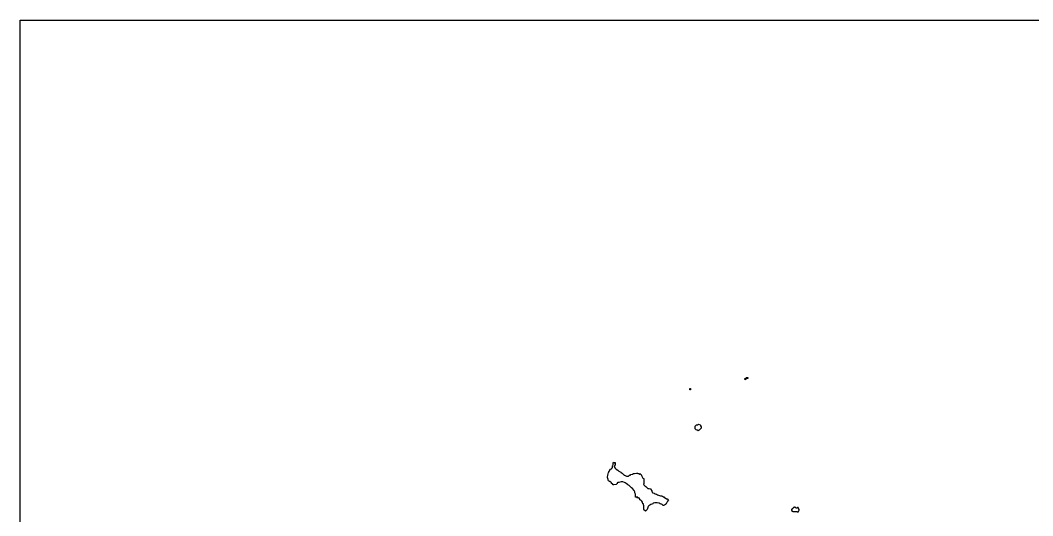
# Model space of a CAD drawing. Extents: x 0.1 to 10.9, y 0.1 to 8.4.
# Drawn here: x 0.09 to 6.94, y 5.02 to 8.37 of the extents above; entities that cross this region are included whole.
import ezdxf

# ---------------------------------------------------------------- set-up
doc = ezdxf.new("R2010")
doc.units = 0
doc.header["$MEASUREMENT"] = 0
doc.layers.add('STATE', color=7, linetype='CONTINUOUS')

# ---------------------------------------------------------------- blocks, each defined once
blk = doc.blocks.new('BLOCK_2')
at = {"layer": 'STATE'}
blk.add_lwpolyline([(0.0933, 0.0987), (0.0933, 8.3733), (10.9199, 8.3733), (10.9199, 0.0987), (0.0933, 0.0987)], dxfattribs=at)
at = {"layer": 'STATE', "color": 2}
for points in [[(5.0133, 5.9563), (5.0166, 5.9563), (5.0166, 5.9496), (5.0133, 5.9496), (5.0066, 5.9496), (5.0033, 5.9429), (5, 5.9396), (5, 5.9429), (4.9966, 5.9429), (4.9966, 5.9463), (4.9966, 5.9496), (5, 5.9496), (5, 5.9529), (5.0033, 5.9529), (5.0066, 5.9563), (5.0133, 5.9563)], [(4.63, 5.8763), (4.63, 5.8729), (4.6266, 5.8729), (4.6233, 5.8729), (4.6233, 5.8763), (4.6233, 5.8796), (4.6233, 5.8829), (4.6266, 5.8829), (4.63, 5.8829), (4.63, 5.8763)], [(4.6633, 5.6296), (4.67, 5.6362), (4.6733, 5.6362), (4.6766, 5.6362), (4.6833, 5.6396), (4.6933, 5.6362), (4.6966, 5.6329), (4.6966, 5.6296), (4.7, 5.6229), (4.7, 5.6162), (4.7, 5.6129), (4.6966, 5.6096), (4.69, 5.6029), (4.6866, 5.5995), (4.68, 5.5962), (4.6733, 5.5995), (4.6666, 5.6029), (4.66, 5.6096), (4.66, 5.6162), (4.66, 5.6196), (4.66, 5.6262), (4.6633, 5.6296)], [(4.1033, 5.3628), (4.1066, 5.3662), (4.1066, 5.3695), (4.1066, 5.3762), (4.11, 5.3829), (4.1133, 5.3795), (4.1166, 5.3795), (4.1166, 5.3829), (4.12, 5.3795), (4.12, 5.3762), (4.12, 5.3729), (4.12, 5.3695), (4.12, 5.3662), (4.1166, 5.3662), (4.1166, 5.3628), (4.1166, 5.3595), (4.1133, 5.3562), (4.1133, 5.3528), (4.1166, 5.3495), (4.1166, 5.3462), (4.1266, 5.3362), (4.1366, 5.3295), (4.1433, 5.3228), (4.1567, 5.3162), (4.16, 5.3128), (4.1666, 5.3095), (4.1766, 5.2995), (4.18, 5.2962), (4.1833, 5.2962), (4.1966, 5.2895), (4.2033, 5.2895), (4.21, 5.2895), (4.2166, 5.2962), (4.2233, 5.2962), (4.2233, 5.2995), (4.2333, 5.3028), (4.2366, 5.3028), (4.2433, 5.3062), (4.2466, 5.3062), (4.25, 5.3062), (4.2633, 5.3095), (4.2666, 5.3095), (4.27, 5.3095), (4.2733, 5.3095), (4.2733, 5.3062), (4.2766, 5.3062), (4.28, 5.3062), (4.2833, 5.3028), (4.2866, 5.3028), (4.2866, 5.3062), (4.29, 5.3028), (4.2933, 5.3028), (4.2933, 5.2995), (4.2966, 5.2962), (4.2966, 5.2928), (4.3033, 5.2795), (4.3066, 5.2762), (4.31, 5.2728), (4.3133, 5.2728), (4.3133, 5.2628), (4.3133, 5.2528), (4.3133, 5.2428), (4.3133, 5.2395), (4.31, 5.2328), (4.3133, 5.2295), (4.3166, 5.2262), (4.32, 5.2228), (4.3266, 5.2195), (4.33, 5.2162), (4.3333, 5.2128), (4.3366, 5.2095), (4.34, 5.2062), (4.3466, 5.2062), (4.35, 5.2062), (4.36, 5.2028), (4.36, 5.1995), (4.3666, 5.1895), (4.3666, 5.1862), (4.37, 5.1828), (4.37, 5.1795), (4.3733, 5.1761), (4.3833, 5.1728), (4.3866, 5.1695), (4.39, 5.1695), (4.3966, 5.1662), (4.4, 5.1662), (4.4033, 5.1628), (4.4066, 5.1628), (4.4266, 5.1561), (4.43, 5.1561), (4.4333, 5.1561), (4.44, 5.1528), (4.4466, 5.1495), (4.45, 5.1495), (4.45, 5.1461), (4.4666, 5.1361), (4.47, 5.1361), (4.4733, 5.1328), (4.4766, 5.1328), (4.48, 5.1295), (4.4733, 5.1195), (4.4666, 5.1061), (4.4633, 5.1028), (4.46, 5.0995), (4.46, 5.0961), (4.4533, 5.0928), (4.4466, 5.0895), (4.4433, 5.0895), (4.4366, 5.0961), (4.4333, 5.0995), (4.43, 5.0995), (4.4233, 5.1028), (4.4166, 5.1061), (4.4033, 5.1095), (4.3933, 5.1095), (4.3866, 5.1095), (4.3766, 5.1061), (4.3733, 5.1028), (4.3666, 5.0995), (4.36, 5.0961), (4.3533, 5.0928), (4.35, 5.0895), (4.3466, 5.0861), (4.3433, 5.0861), (4.3433, 5.0828), (4.34, 5.0795), (4.34, 5.0761), (4.3366, 5.0628), (4.3233, 5.0528), (4.31, 5.0628), (4.3133, 5.0661), (4.3133, 5.0895), (4.31, 5.0928), (4.31, 5.1028), (4.3066, 5.1028), (4.3033, 5.1128), (4.3, 5.1195), (4.2966, 5.1228), (4.2933, 5.1261), (4.29, 5.1261), (4.2866, 5.1295), (4.2866, 5.1361), (4.2833, 5.1361), (4.2833, 5.1395), (4.28, 5.1395), (4.2766, 5.1428), (4.2733, 5.1428), (4.2733, 5.1461), (4.27, 5.1461), (4.2666, 5.1461), (4.27, 5.1428), (4.2666, 5.1428), (4.2633, 5.1461), (4.26, 5.1461), (4.2566, 5.1461), (4.2566, 5.1495), (4.2566, 5.1528), (4.2566, 5.1561), (4.2566, 5.1595), (4.2566, 5.1662), (4.2533, 5.1761), (4.2533, 5.1828), (4.2466, 5.1928), (4.2366, 5.2062), (4.23, 5.2095), (4.2133, 5.2262), (4.21, 5.2262), (4.2066, 5.2295), (4.2033, 5.2328), (4.1933, 5.2395), (4.19, 5.2428), (4.1866, 5.2428), (4.1833, 5.2462), (4.17, 5.2495), (4.1633, 5.2495), (4.16, 5.2495), (4.1433, 5.2462), (4.1366, 5.2462), (4.1366, 5.2428), (4.1333, 5.2428), (4.1333, 5.2395), (4.1333, 5.2362), (4.13, 5.2362), (4.1266, 5.2328), (4.11, 5.2295), (4.1066, 5.2295), (4.1, 5.2362), (4.0933, 5.2395), (4.0933, 5.2428), (4.0833, 5.2528), (4.08, 5.2528), (4.0733, 5.2562), (4.07, 5.2728), (4.0667, 5.2795), (4.0667, 5.2828), (4.07, 5.2962), (4.0733, 5.3128), (4.0766, 5.3162), (4.0766, 5.3195), (4.08, 5.3228), (4.08, 5.3262), (4.0833, 5.3295), (4.0866, 5.3362), (4.0933, 5.3395), (4.0966, 5.3428), (4.1, 5.3462), (4.1, 5.3595), (4.1033, 5.3628)]]:
    blk.add_lwpolyline(points, dxfattribs=at)
blk.add_open_spline([(5.3533, 5.0761), (5.3533, 5.0761), (5.3566, 5.0761), (5.3566, 5.0761), (5.3566, 5.0761), (5.36, 5.0728), (5.36, 5.0728), (5.36, 5.0728), (5.36, 5.0695), (5.36, 5.0695), (5.36, 5.0695), (5.3633, 5.0628), (5.3633, 5.0628), (5.3633, 5.0628), (5.3633, 5.0595), (5.3633, 5.0595), (5.3633, 5.0595), (5.36, 5.0495), (5.36, 5.0495), (5.36, 5.0495), (5.3566, 5.0461), (5.3566, 5.0461), (5.3566, 5.0461), (5.35, 5.0495), (5.35, 5.0495), (5.35, 5.0495), (5.3433, 5.0495), (5.3433, 5.0495), (5.3433, 5.0495), (5.33, 5.0495), (5.33, 5.0495), (5.33, 5.0495), (5.3266, 5.0495), (5.3266, 5.0495), (5.3266, 5.0495), (5.3233, 5.0495), (5.3233, 5.0495), (5.3233, 5.0495), (5.3133, 5.0561), (5.3133, 5.0561), (5.3133, 5.0561), (5.3133, 5.0595), (5.3133, 5.0595), (5.3133, 5.0595), (5.3133, 5.0628), (5.3133, 5.0628), (5.3133, 5.0628), (5.31, 5.0628), (5.31, 5.0628), (5.31, 5.0628), (5.3133, 5.0628), (5.3133, 5.0628), (5.3133, 5.0628), (5.3166, 5.0661), (5.3166, 5.0661), (5.3166, 5.0661), (5.32, 5.0695), (5.32, 5.0695), (5.32, 5.0695), (5.3233, 5.0728), (5.3233, 5.0728), (5.3233, 5.0728), (5.3266, 5.0761), (5.3266, 5.0761), (5.3266, 5.0761), (5.33, 5.0761), (5.33, 5.0761), (5.33, 5.0761), (5.3333, 5.0761), (5.3333, 5.0761), (5.3333, 5.0761), (5.3333, 5.0795), (5.3333, 5.0795), (5.3333, 5.0795), (5.3366, 5.0795), (5.3366, 5.0795), (5.3366, 5.0795), (5.34, 5.0761), (5.34, 5.0761), (5.34, 5.0761), (5.3433, 5.0728), (5.3433, 5.0728), (5.3433, 5.0728), (5.3466, 5.0728), (5.3466, 5.0728), (5.3466, 5.0728), (5.35, 5.0728), (5.35, 5.0728), (5.35, 5.0728), (5.3533, 5.0761), (5.3533, 5.0761)], degree=3, knots=[0, 0, 0, 0, 1, 1, 1, 2, 2, 2, 3, 3, 3, 4, 4, 4, 5, 5, 5, 6, 6, 6, 7, 7, 7, 8, 8, 8, 9, 9, 9, 10, 10, 10, 11, 11, 11, 12, 12, 12, 13, 13, 13, 14, 14, 14, 15, 15, 15, 16, 16, 16, 17, 17, 17, 18, 18, 18, 19, 19, 19, 20, 20, 20, 21, 21, 21, 22, 22, 22, 23, 23, 23, 24, 24, 24, 25, 25, 25, 26, 26, 26, 27, 27, 27, 28, 28, 28, 29, 29, 29, 30, 30, 30, 30], dxfattribs=at)

msp = doc.modelspace()

# ---------------------------------------------------------------- block references
at = {"layer": 'STATE'}
msp.add_blockref('BLOCK_2', (0, 0), dxfattribs=at)

doc.saveas('drawing.dxf')
